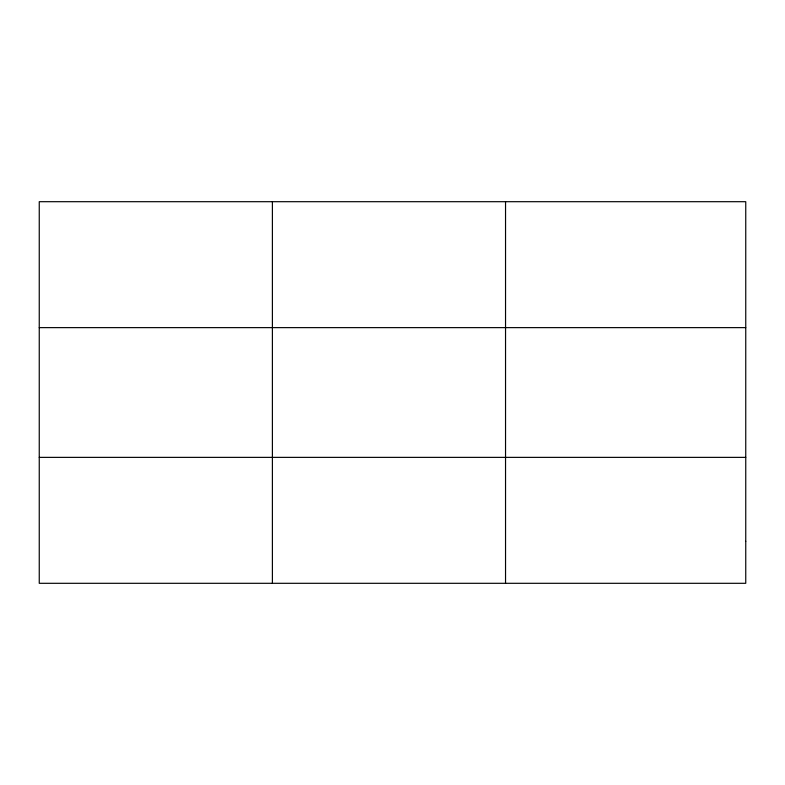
<?xml version="1.0" encoding="UTF-8"?>
<svg xmlns="http://www.w3.org/2000/svg" width="785" height="785" viewBox="0 0 785 785"><rect width="100%" height="100%" fill="white"/><g stroke="black" fill="none" stroke-linecap="round" stroke-linejoin="round"><path stroke-width="1.18" d="M272.395 201.696L272.395 583.304M505.54 201.696L505.54 583.304M39.25 327.63L745.75 327.63M39.25 457.37L745.75 457.37M745.75 541.326L745.75 583.304L39.25 583.304L39.25 201.696L745.75 201.696L745.75 541.326"/></g></svg>
